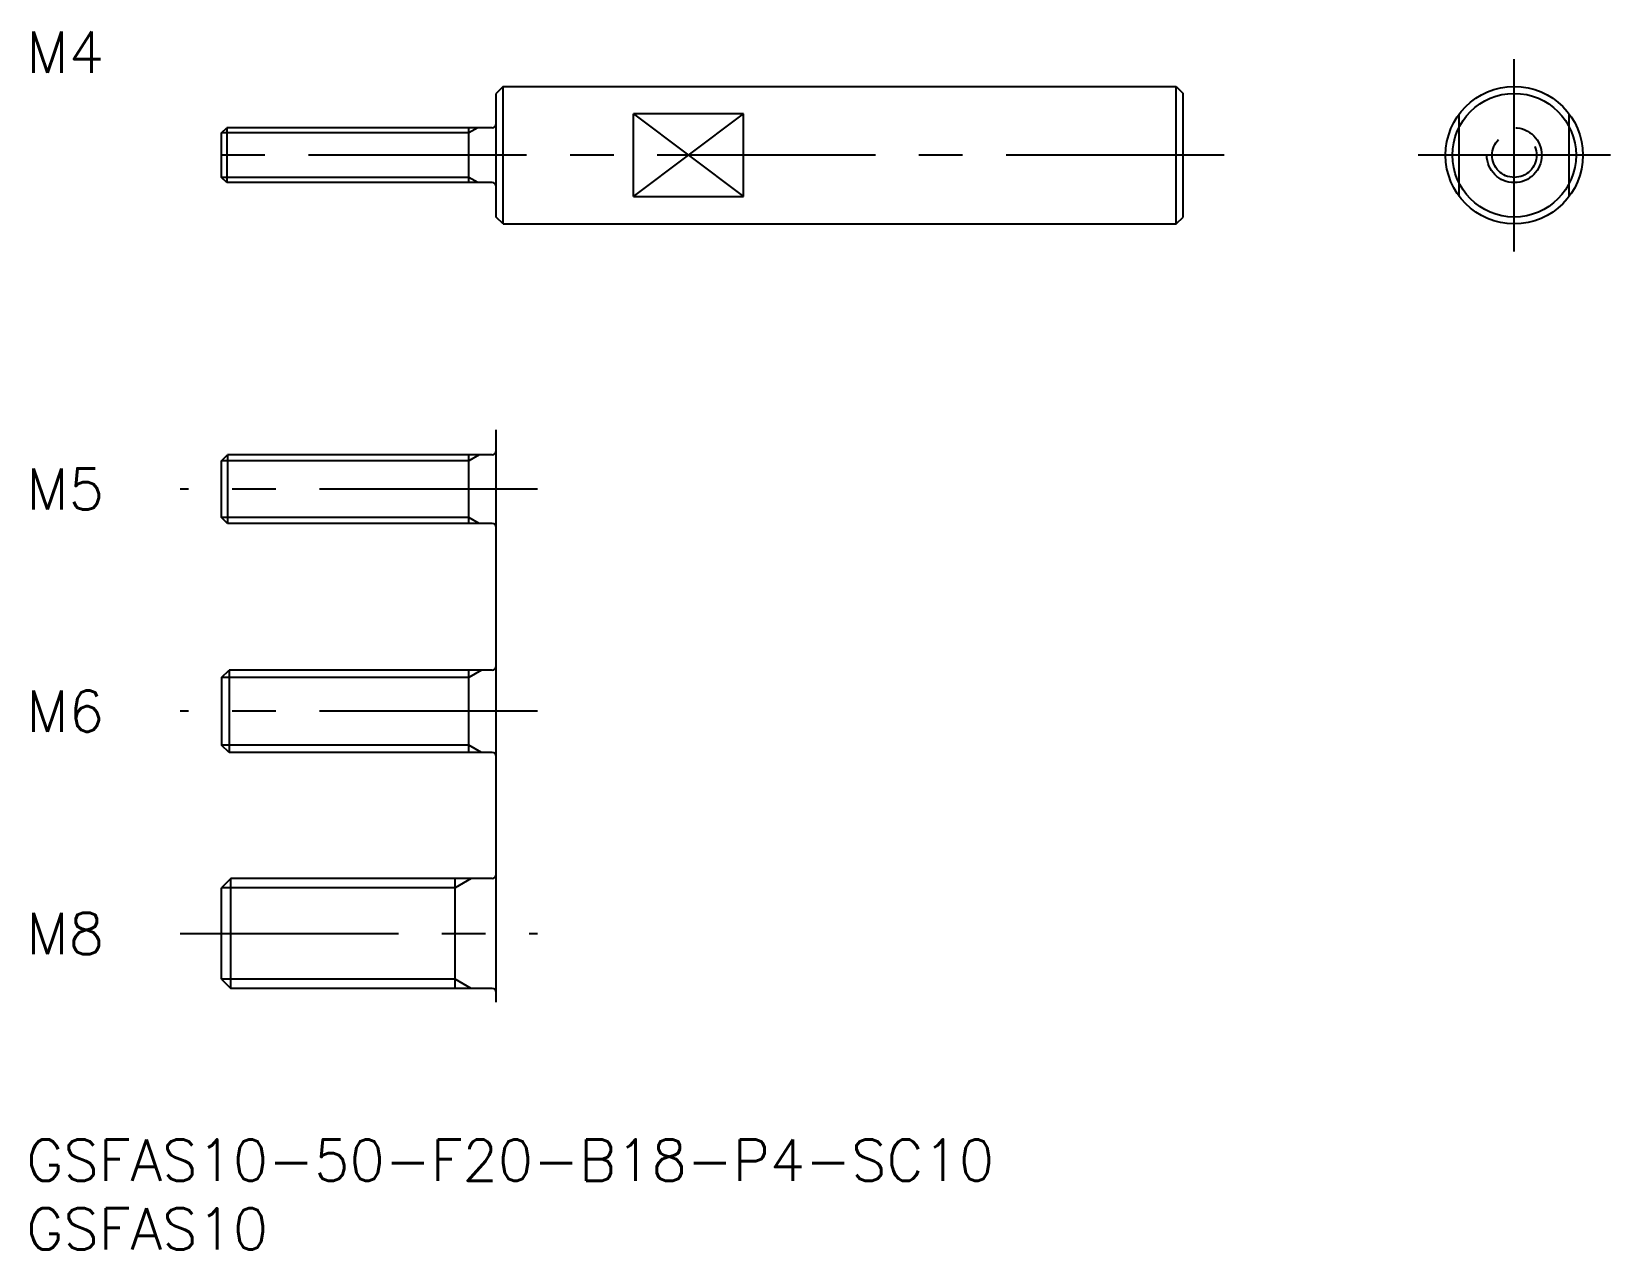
# Model space of a CAD drawing. Extents: x 0 to 115, y -8 to 81.
import ezdxf

# ---------------------------------------------------------------- set-up
doc = ezdxf.new("R2010")
doc.units = 0
doc.header["$LTSCALE"] = 0.5
doc.linetypes.add('CENTER', pattern=[50.8, 31.75, -6.35, 6.35, -6.35])
doc.linetypes.add('DASHED', pattern=[19.05, 12.7, -6.35])
for name, color, linetype in [('MSM_CENTER', 1, 'CENTER'), ('MSM_CONTINUOUS', 7, 'CONTINUOUS'), ('MSM_DASHED', 4, 'DASHED'), ('MSM_NARROW', 5, 'CONTINUOUS'), ('MSM_PART_NUMBER', 7, 'CONTINUOUS')]:
    doc.layers.add(name, color=color, linetype=linetype)
doc.styles.get("Standard").update_dxf_attribs({"font": 'txt.shx', "height": 1.5, "bigfont": 'bigfont.shx'})

# ---------------------------------------------------------------- blocks, each defined once
blk = doc.blocks.new('*U25')
at = {"layer": 'MSM_PART_NUMBER'}
blk.add_text('GSFAS10-50-F20-B18-P4-SC10', height=3, dxfattribs=at).set_placement((0, -3))
blk = doc.blocks.new('*U26')
at = {"layer": 'MSM_PART_NUMBER'}
blk.add_text('GSFAS10', height=3, dxfattribs=at).set_placement((0, -8))

msp = doc.modelspace()

# ---------------------------------------------------------------- linework, layer by layer
at = {"layer": 'MSM_CENTER'}
for p, q in [((108.32, 64.64), (108.32, 78.64)), ((87.21, 71.64), (11.21, 71.64)), ((115.32, 71.64), (101.32, 71.64)), ((37.21, 47.34), (11.21, 47.34)), ((37.21, 47.34), (11.21, 47.34)), ((37.21, 31.17), (11.21, 31.17)), ((11.21, 15), (37.21, 15))]:
    msp.add_line(p, q, dxfattribs=at)
at = {"layer": 'MSM_CONTINUOUS'}
for p, q in [((34.71, 76.64), (34.21, 76.14)), ((34.21, 67.14), (34.21, 76.14)), ((34.71, 66.64), (34.71, 76.64)), ((34.71, 76.64), (83.71, 76.64)), ((83.71, 66.64), (83.71, 76.64)), ((83.71, 76.64), (84.21, 76.14)), ((84.21, 67.14), (84.21, 76.14)), ((14.21, 73.26), (14.59, 73.64)), ((33.91, 73.64), (14.59, 73.64)), ((14.59, 73.64), (14.59, 69.64)), ((32.21, 69.64), (32.21, 73.64)), ((44.21, 68.64), (44.21, 74.64)), ((52.21, 74.64), (44.21, 74.64)), ((52.21, 68.64), (52.21, 74.64)), ((14.21, 70.01), (14.21, 73.26)), ((14.59, 69.64), (14.21, 70.01)), ((33.91, 69.64), (14.59, 69.64)), ((44.21, 68.64), (52.21, 68.64)), ((34.71, 66.64), (34.21, 67.14)), ((83.71, 66.64), (84.21, 67.14)), ((34.71, 66.64), (83.71, 66.64)), ((34.21, 10), (34.21, 51.64)), ((14.21, 49.4), (14.65, 49.84)), ((33.91, 49.84), (14.65, 49.84)), ((14.65, 49.84), (14.65, 44.84)), ((32.21, 44.84), (32.21, 49.84)), ((14.21, 45.27), (14.21, 49.4)), ((14.65, 44.84), (14.21, 45.27)), ((33.91, 44.84), (14.65, 44.84)), ((14.21, 33.63), (14.76, 34.17)), ((14.21, 33.63), (14.21, 28.71)), ((33.91, 34.17), (14.76, 34.17)), ((14.76, 34.17), (14.76, 28.17)), ((32.21, 28.17), (32.21, 34.17)), ((14.76, 28.17), (14.21, 28.71)), ((33.91, 28.17), (14.76, 28.17)), ((14.89, 19), (14.21, 18.32)), ((33.91, 19), (14.89, 19)), ((14.89, 11), (14.89, 19)), ((31.21, 11), (31.21, 19)), ((14.21, 11.68), (14.21, 18.32)), ((14.21, 11.68), (14.89, 11)), ((33.91, 11), (14.89, 11))]:
    msp.add_line(p, q, dxfattribs=at)
for radius in [5, 4.5]:
    msp.add_circle((108.32, 71.64), radius, dxfattribs=at)
for centre, start, end in [((33.91, 73.94), 270, 0), ((33.91, 69.34), 0, 90), ((33.91, 50.14), 270, 0), ((33.91, 44.54), 0, 90), ((33.91, 34.47), 270, 0), ((33.91, 27.87), 0, 90), ((33.91, 19.3), 270, 0), ((33.91, 10.7), 0, 90)]:
    msp.add_arc(centre, 0.3, start, end, dxfattribs=at)
at = {"layer": 'MSM_DASHED'}
for p, q in [((104.32, 68.64), (104.32, 74.64)), ((112.32, 68.64), (112.32, 74.64))]:
    msp.add_line(p, q, dxfattribs=at)
for radius in [2, 1.62]:
    msp.add_circle((108.32, 71.64), radius, dxfattribs=at)
at = {"layer": 'MSM_NARROW'}
for p, q in [((32.87, 73.64), (32.21, 73.26)), ((44.21, 74.64), (52.21, 68.64)), ((44.21, 68.64), (52.21, 74.64)), ((32.21, 73.26), (14.21, 73.26)), ((32.21, 70.01), (14.21, 70.01)), ((32.87, 69.64), (32.21, 70.01)), ((32.96, 49.84), (32.21, 49.4)), ((32.21, 49.4), (14.21, 49.4)), ((32.21, 45.27), (14.21, 45.27)), ((32.96, 44.84), (32.21, 45.27)), ((32.21, 33.63), (14.21, 33.63)), ((33.15, 34.17), (32.21, 33.63)), ((32.21, 28.71), (14.21, 28.71)), ((33.15, 28.17), (32.21, 28.71)), ((32.39, 19), (31.21, 18.32)), ((31.21, 18.32), (14.21, 18.32)), ((31.21, 11.68), (14.21, 11.68)), ((32.39, 11), (31.21, 11.68))]:
    msp.add_line(p, q, dxfattribs=at)

# ---------------------------------------------------------------- block references
at = {"layer": 'MSM_CONTINUOUS'}
for name in ['*U25', '*U26']:
    msp.add_blockref(name, (0, 0), dxfattribs=at)

# ---------------------------------------------------------------- texts
at = {"layer": 'MSM_PART_NUMBER'}
for s, p in [('M4', (0, 77.64)), ('M5', (0, 45.84)), ('M6', (0, 29.67)), ('M8', (0, 13.5))]:
    msp.add_text(s, height=3, dxfattribs=at).set_placement(p)

doc.saveas('drawing.dxf')
